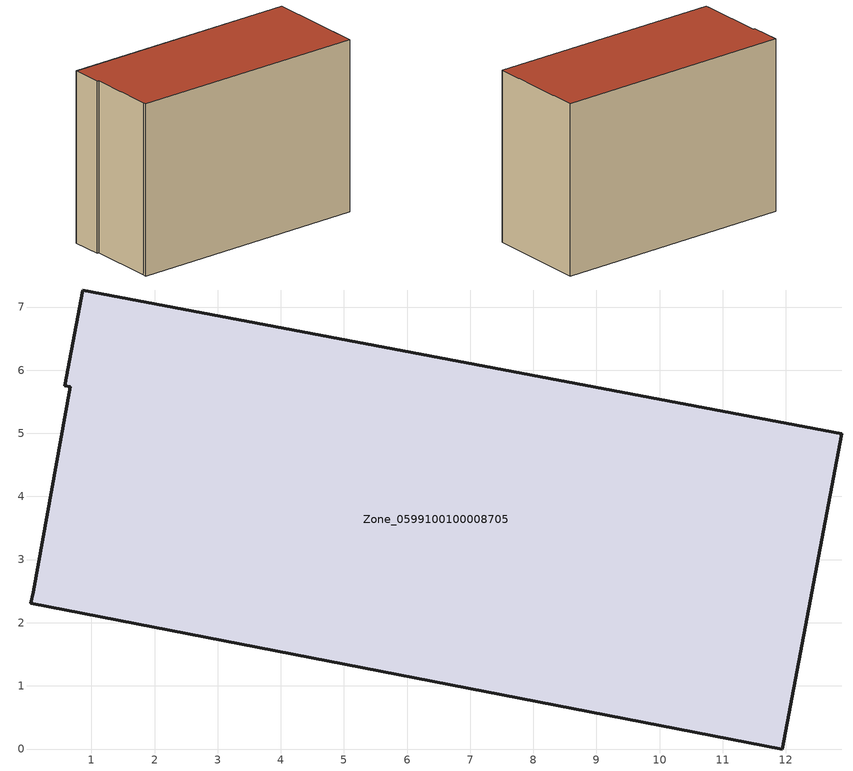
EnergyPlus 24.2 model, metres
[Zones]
Zone_0599100100008705
 floor ground (C_G): 11.94,0 0.04,2.31 0.08,2.48 0.67,5.74 0.58,5.75 0.86,7.27 12.89,4.99 z0
 wall outside (C_F): 12.89,4.99 0.86,7.27 0.58,5.75 0.67,5.74 0.08,2.48 0.04,2.31 11.94,0 12.89,4.99 z0:8.73
 roof outside (C_R): 0.04,2.31 11.94,0 12.89,4.99 0.86,7.27 0.58,5.75 0.67,5.74 0.08,2.48 z8.73
[BUILDING]
Pand.0599100100008705: North Axis=0; Terrain=City; Loads Convergence Tolerance Value=0.04; Temperature Convergence Tolerance Value=0.4; Solar Distribution=FullExterior; Maximum Number of Warmup Days=25; Minimum Number of Warmup Days=1
[Site:Location]
Rotterdam.The.Hague.AP_ZH_NLD Design_Conditions: Latitude=51.96; Longitude=4.45; Time Zone=1; Elevation=-4.5
[SITE:GROUNDTEMPERATURE:BUILDINGSURFACE]
18, 18, 18, 18, 18, 18, 18, 18, 18, 18, 18, 18
[MATERIAL] Thermal Absorptance=0.9; Solar Absorptance=0.7; Visible Absorptance=0.7
Name | Roughness | Thickness | Conductivity | Density | Specific Heat
G.TI.2015-2018 | MediumSmooth | 0.15 | 0.0428571 | 540 | 1210
F.TI.2015-2018 | Rough | 0.3 | 0.0666667 | 1920 | 840
R.TI.2015-2018 | MediumRough | 0.2 | 0.0333333 | 1500 | 1000
[CONSTRUCTION]
C_G: G.TI.2015-2018
C_F: F.TI.2015-2018
C_R: R.TI.2015-2018
[ZONE]
Zone_0599100100008705: Type=1; Multiplier=1; Ceiling Height=Autocalculate; Volume=Autocalculate; Floor Area=autocalculate; Part of Total Floor Area=Yes
[ZONEINFILTRATION:DESIGNFLOWRATE]
Infil_Zone_0599100100008705: Zone or ZoneList or Space or SpaceList=Zone_0599100100008705; Schedule=AlwaysOn; Design Flow Rate Calculation Method=Flow/Area; Flow Rate per Floor Area=0.0015; Constant Term Coefficient=1; Temperature Term Coefficient=0; Velocity Term Coefficient=0; Velocity Squared Term Coefficient=0
[HVACTEMPLATE:ZONE:IDEALLOADSAIRSYSTEM]
Zone_0599100100008705: Maximum Heating Supply Air Temperature=50; Minimum Cooling Supply Air Temperature=13; Maximum Heating Supply Air Humidity Ratio=0.0156; Minimum Cooling Supply Air Humidity Ratio=0.0077; Heating Limit=NoLimit; Cooling Limit=NoLimit; Dehumidification Control Type=ConstantSensibleHeatRatio; Cooling Sensible Heat Ratio=0.7; Dehumidification Setpoint=60; Humidification Control Type=None; Humidification Setpoint=30; Outdoor Air Method=None; Outdoor Air Flow Rate per Person=0.00944; Outdoor Air Flow Rate per Zone Floor Area=0; Outdoor Air Flow Rate per Zone=0; Demand Controlled Ventilation Type=None; Outdoor Air Economizer Type=NoEconomizer; Heat Recovery Type=None; Sensible Heat Recovery Effectiveness=0.7; Latent Heat Recovery Effectiveness=0.65
[ZONECONTROL:THERMOSTAT]
ThermostatControl_Zone_0599100100008705: Zone or ZoneList=Zone_0599100100008705; Control Type Schedule=DualSetpointControlType; Control 1=Thermostat_Zone_0599100100008705; Temperature Difference Between Cutout And Setpoint=0
[THERMOSTATSETPOINT:DUALSETPOINT]
Thermostat_Zone_0599100100008705: Heating Setpoint Temperature Schedule=HeatingSetpoint_Zone_0599100100008705; Cooling Setpoint Temperature Schedule=CoolingSetpoint_Zone_0599100100008705
[SCHEDULE:COMPACT]
HeatingSetpoint_Zone_0599100100008705: Through: 12/31, For: AllDays, Until: 24:00, 21
CoolingSetpoint_Zone_0599100100008705: Through: 12/31, For: AllDays, Until: 24:00, 24
DualSetpointControlType: Through: 12/31, For: AllDays, Until: 24:00, 4
AlwaysOn: Through: 12/31, For: AllDays, Until: 24:00, 1
